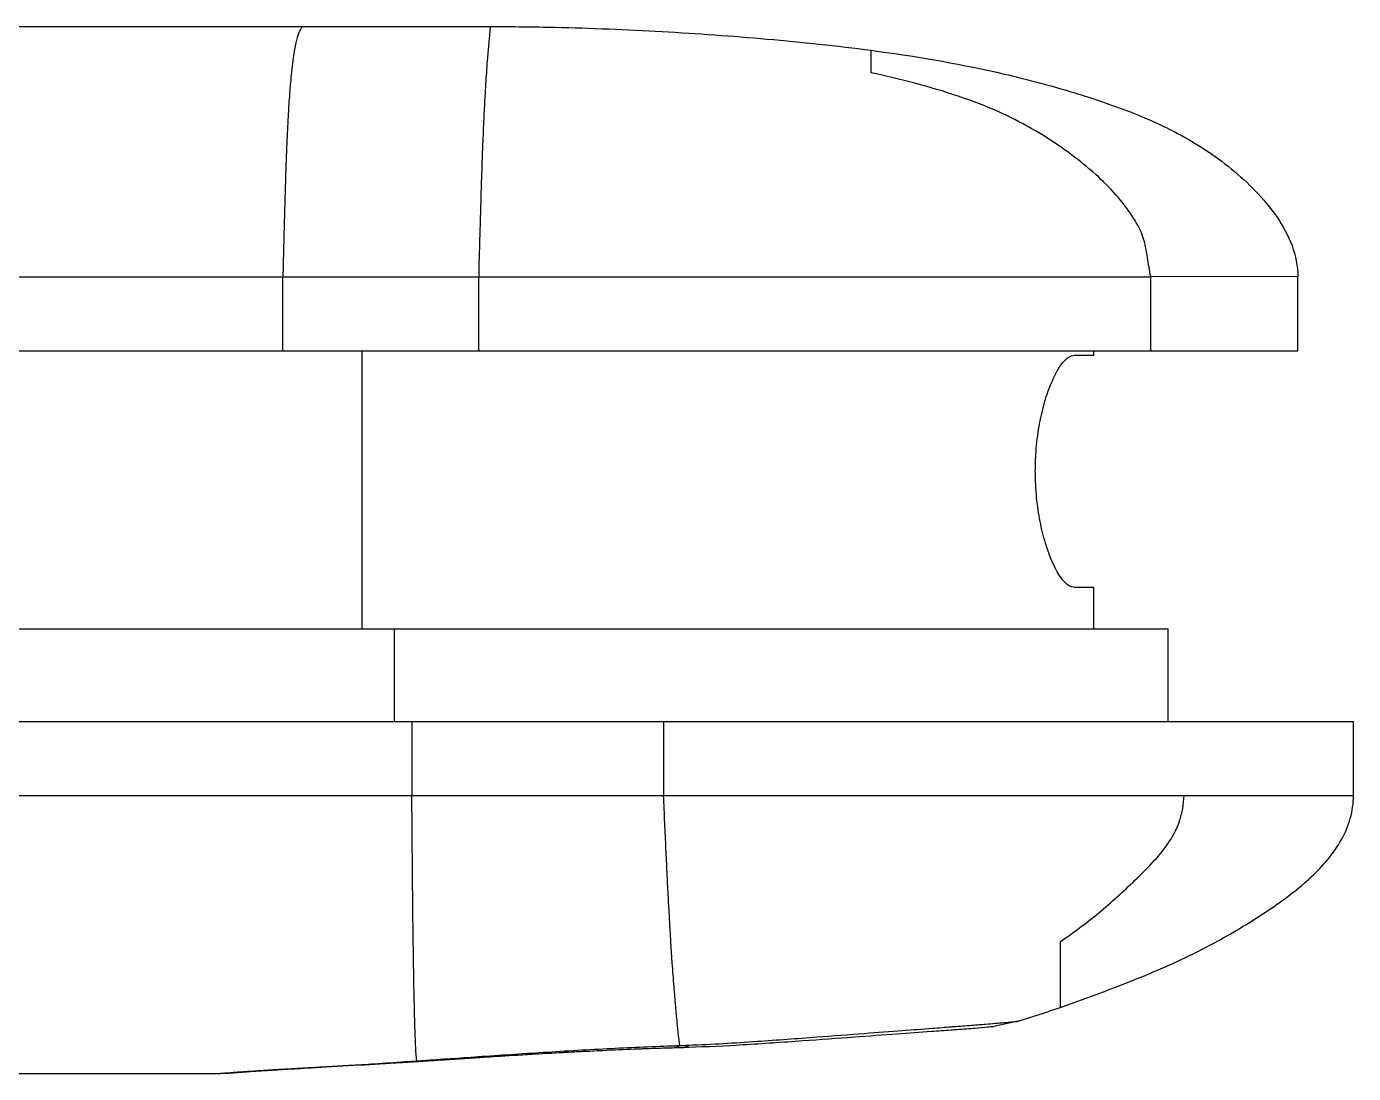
# Model space of a CAD drawing. Extents: x 12 to 460, y -119 to 203.
# Drawn here: x 125.56 to 139.88, y 104.29 to 115.59 of the extents above; entities that cross this region are included whole.
import ezdxf

# ---------------------------------------------------------------- set-up
doc = ezdxf.new("R2010")
doc.units = 0
doc.header["$LTSCALE"] = 16.335
doc.header["$MEASUREMENT"] = 0
doc.layers.get('0').update_dxf_attribs({"linetype": 'CONTINUOUS'})

msp = doc.modelspace()

# ---------------------------------------------------------------- linework, layer by layer
at = {"color": 7, "linetype": 'Continuous'}
for p, q in [((124.909, 115.594), (130.562, 115.594)), ((134.672, 115.336), (134.672, 115.338)), ((134.672, 115.096), (134.672, 115.336)), ((95.065, 112.894), (137.689, 112.894)), ((128.324, 112.094), (128.324, 112.894)), ((130.437, 112.094), (130.437, 112.894)), ((139.277, 112.894), (137.689, 112.896)), ((137.689, 112.094), (137.689, 112.896)), ((139.277, 112.094), (139.277, 112.894)), ((93.477, 112.094), (139.277, 112.094)), ((129.177, 112.094), (129.177, 109.094)), ((137.077, 112.044), (136.858, 112.044)), ((137.077, 112.044), (137.077, 112.094)), ((136.858, 109.544), (137.077, 109.544)), ((137.077, 109.094), (137.077, 109.544)), ((94.877, 109.094), (137.877, 109.094)), ((129.527, 108.094), (129.527, 109.094)), ((137.877, 108.094), (137.877, 109.094)), ((92.877, 108.094), (139.877, 108.094)), ((129.716, 108.094), (129.716, 107.294)), ((132.432, 108.094), (132.432, 107.294)), ((139.877, 107.294), (139.877, 108.094)), ((92.877, 107.294), (139.877, 107.294)), ((136.714, 105.008), (136.714, 105.717)), ((136.258, 104.858), (135.995, 104.803)), ((135.995, 104.803), (135.995, 104.803)), ((129.599, 104.419), (129.668, 104.418)), ((129.668, 104.418), (129.668, 104.418)), ((129.768, 104.43), (129.836, 104.428)), ((100.107, 104.294), (127.633, 104.294)), ((127.633, 104.294), (127.746, 104.299))]:
    msp.add_line(p, q, dxfattribs=at)
for points, knots in [([(128.548, 115.594), (128.537, 115.594), (128.52, 115.577), (128.504, 115.55), (128.49, 115.516), (128.477, 115.471), (128.463, 115.413), (128.449, 115.341), (128.428, 115.205), (128.41, 115.037), (128.392, 114.825), (128.378, 114.601), (128.364, 114.307), (128.354, 114.009), (128.345, 113.722), (128.338, 113.468), (128.331, 113.189), (128.326, 112.995), (128.324, 112.894)], [0, 0, 0, 0, 0.03375, 0.060995, 0.097183, 0.143722, 0.202248, 0.274774, 0.364705, 0.613239, 0.783231, 1.000867, 1.287085, 1.666022, 1.895074, 2.149631, 2.428447, 2.731504, 2.731504, 2.731504, 2.731504]), ([(130.562, 115.594), (130.562, 115.588), (130.559, 115.561), (130.553, 115.5), (130.543, 115.394), (130.528, 115.223), (130.515, 115.027), (130.502, 114.81), (130.49, 114.582), (130.478, 114.291), (130.468, 113.999), (130.459, 113.72), (130.452, 113.47), (130.444, 113.192), (130.439, 112.997), (130.437, 112.894)], [0, 0, 0, 0, 0.020599, 0.080246, 0.182636, 0.342054, 0.59457, 0.771685, 0.994187, 1.278513, 1.64706, 1.869124, 2.118341, 2.395932, 2.703567, 2.703567, 2.703567, 2.703567]), ([(130.562, 115.594), (130.681, 115.594), (130.914, 115.593), (131.34, 115.586), (131.839, 115.57), (132.603, 115.533), (133.548, 115.466), (134.299, 115.388), (134.672, 115.338)], [0, 0, 0, 0, 0.355216, 0.699215, 1.278315, 1.853649, 2.991855, 4.120309, 4.120309, 4.120309, 4.120309]), ([(134.672, 115.338), (135.127, 115.278), (135.806, 115.163), (136.696, 114.937), (137.352, 114.728), (137.989, 114.458), (138.48, 114.141), (138.826, 113.823), (139.057, 113.55), (139.229, 113.24), (139.277, 113.008), (139.277, 112.894)], [0, 0, 0, 0, 1.375759, 2.063152, 2.752272, 3.441191, 4.134087, 4.489891, 4.850891, 5.202077, 5.543331, 5.543331, 5.543331, 5.543331]), ([(136.177, 114.613), (136.14, 114.631), (135.956, 114.718), (135.462, 114.906), (134.989, 115.027), (134.672, 115.096)], [0, 0, 0, 0, 0.12217, 0.610731, 1.582996, 1.582996, 1.582996, 1.582996]), ([(137.689, 112.896), (137.677, 112.964), (137.653, 113.108), (137.615, 113.339), (137.486, 113.566), (137.313, 113.789), (137.092, 114.007), (136.829, 114.22), (136.524, 114.429), (136.298, 114.554), (136.177, 114.613)], [0, 0, 0, 0, 0.208715, 0.438469, 0.69562, 0.978836, 1.287368, 1.624075, 1.992534, 2.396651, 2.396651, 2.396651, 2.396651]), ([(136.444, 110.794), (136.444, 110.853), (136.449, 111.005), (136.474, 111.239), (136.525, 111.485), (136.592, 111.696), (136.671, 111.868), (136.749, 111.989), (136.824, 112.044), (136.858, 112.044)], [0, 0, 0, 0, 0.177, 0.454061, 0.705813, 0.929269, 1.118456, 1.267985, 1.368933, 1.368933, 1.368933, 1.368933]), ([(136.858, 109.544), (136.824, 109.544), (136.743, 109.604), (136.659, 109.741), (136.575, 109.936), (136.511, 110.163), (136.465, 110.415), (136.45, 110.59), (136.446, 110.682)], [0, 0, 0, 0, 0.101527, 0.269715, 0.489513, 0.731758, 0.978774, 1.256369, 1.256369, 1.256369, 1.256369]), ([(129.768, 104.43), (129.768, 104.434), (129.766, 104.46), (129.761, 104.516), (129.756, 104.611), (129.751, 104.736), (129.746, 104.9), (129.741, 105.111), (129.737, 105.322), (129.734, 105.524), (129.731, 105.71), (129.728, 105.922), (129.726, 106.16), (129.723, 106.42), (129.721, 106.697), (129.718, 106.99), (129.717, 107.191), (129.716, 107.294)], [0, 0, 0, 0, 0.010464, 0.077516, 0.170316, 0.293981, 0.4552, 0.662644, 0.926609, 1.086767, 1.270953, 1.482849, 1.72335, 1.985498, 2.262595, 2.55455, 2.864786, 2.864786, 2.864786, 2.864786]), ([(132.606, 104.596), (132.601, 104.632), (132.592, 104.715), (132.578, 104.856), (132.562, 105.031), (132.544, 105.246), (132.528, 105.452), (132.515, 105.646), (132.505, 105.818), (132.494, 106.013), (132.482, 106.23), (132.47, 106.468), (132.458, 106.726), (132.445, 107.003), (132.437, 107.195), (132.432, 107.294)], [0, 0, 0, 0, 0.108901, 0.250468, 0.425116, 0.637551, 0.895208, 1.047249, 1.219196, 1.413976, 1.632404, 1.871579, 2.129127, 2.405856, 2.704639, 2.704639, 2.704639, 2.704639]), ([(136.714, 105.008), (137.032, 105.121), (137.503, 105.291), (138.112, 105.563), (138.557, 105.799), (139.002, 106.076), (139.426, 106.395), (139.719, 106.731), (139.854, 107.044), (139.877, 107.211), (139.877, 107.294)], [0, 0, 0, 0, 1.011947, 1.500218, 1.998385, 2.524146, 3.069692, 3.588041, 3.835488, 4.085479, 4.085479, 4.085479, 4.085479]), ([(136.714, 105.717), (136.857, 105.815), (137.066, 105.971), (137.328, 106.199), (137.52, 106.379), (137.708, 106.565), (137.884, 106.769), (137.992, 106.973), (138.038, 107.153), (138.046, 107.247), (138.049, 107.294)], [0, 0, 0, 0, 0.518401, 0.779992, 1.042922, 1.30709, 1.574484, 1.848635, 1.989044, 2.130589, 2.130589, 2.130589, 2.130589]), ([(136.258, 104.858), (136.349, 104.886), (136.502, 104.935), (136.654, 104.987), (136.714, 105.008)], [0, 0, 0, 0, 0.287662, 0.4809293, 0.4809293, 0.4809293, 0.4809293]), ([(135.586, 104.802), (135.651, 104.807), (135.766, 104.816), (135.881, 104.825), (135.93, 104.829)], [0, 0, 0, 0, 0.1954442, 0.3448845, 0.3448845, 0.3448845, 0.3448845]), ([(136.041, 104.838), (136.068, 104.84), (136.115, 104.844), (136.174, 104.849), (136.213, 104.853), (136.238, 104.856), (136.251, 104.857), (136.256, 104.858), (136.258, 104.858)], [0, 0, 0, 0, 0.0814544, 0.1390568, 0.1774603, 0.2008787, 0.213311, 0.2171328, 0.2171328, 0.2171328, 0.2171328]), ([(132.707, 104.6), (132.953, 104.61), (133.413, 104.638), (134.045, 104.685), (134.566, 104.725), (134.983, 104.756), (135.293, 104.78), (135.468, 104.793), (135.535, 104.799)], [0, 0, 0, 0, 0.740191, 1.381389, 1.899703, 2.310237, 2.633547, 2.834874, 2.834874, 2.834874, 2.834874]), ([(132.708, 104.578), (132.902, 104.585), (133.311, 104.605), (133.905, 104.646), (134.46, 104.687), (134.922, 104.721), (135.271, 104.746), (135.465, 104.76), (135.537, 104.765)], [0, 0, 0, 0, 0.581744, 1.228353, 1.786484, 2.251107, 2.620154, 2.835468, 2.835468, 2.835468, 2.835468]), ([(135.537, 104.765), (135.558, 104.767), (135.645, 104.773), (135.774, 104.783), (135.906, 104.794), (135.972, 104.801), (135.995, 104.803)], [0, 0, 0, 0, 0.0631662, 0.2601363, 0.3905192, 0.4597004, 0.4597004, 0.4597004, 0.4597004]), ([(129.835, 104.435), (130.033, 104.449), (130.467, 104.479), (131.144, 104.525), (131.855, 104.566), (132.33, 104.587), (132.562, 104.594)], [0, 0, 0, 0, 0.5959, 1.302741, 2.037068, 2.731244, 2.731244, 2.731244, 2.731244]), ([(129.836, 104.428), (130.04, 104.441), (130.485, 104.471), (131.177, 104.514), (131.882, 104.55), (132.345, 104.568), (132.563, 104.574)], [0, 0, 0, 0, 0.613299, 1.33939, 2.078526, 2.730876, 2.730876, 2.730876, 2.730876]), ([(132.563, 104.574), (132.564, 104.574), (132.567, 104.574), (132.57, 104.574), (132.572, 104.574)], [0, 0, 0, 0, 0.004440556, 0.009122164, 0.009122164, 0.009122164, 0.009122164]), ([(132.572, 104.574), (132.598, 104.575), (132.625, 104.575), (132.652, 104.576), (132.653, 104.576)], [0, 0, 0, 0, 0.07986322, 0.0812337, 0.0812337, 0.0812337, 0.0812337]), ([(132.606, 104.596), (132.622, 104.596), (132.656, 104.598), (132.69, 104.599), (132.707, 104.6)], [0, 0, 0, 0, 0.0508752, 0.101429, 0.101429, 0.101429, 0.101429]), ([(132.606, 104.575), (132.619, 104.575), (132.634, 104.576), (132.65, 104.576), (132.653, 104.576)], [0, 0, 0, 0, 0.03834485, 0.04672289, 0.04672289, 0.04672289, 0.04672289]), ([(132.707, 104.6), (132.694, 104.589), (132.676, 104.578), (132.656, 104.576), (132.653, 104.576)], [0, 0, 0, 0, 0.05015775, 0.05948788, 0.05948788, 0.05948788, 0.05948788]), ([(128.1, 104.328), (128.122, 104.33), (128.182, 104.333), (128.288, 104.34), (128.425, 104.348), (128.589, 104.357), (128.784, 104.368), (129.015, 104.381), (129.291, 104.398), (129.49, 104.412), (129.599, 104.419)], [0, 0, 0, 0, 0.066747, 0.180561, 0.316694, 0.47944, 0.672979, 0.902347, 1.175555, 1.501606, 1.501606, 1.501606, 1.501606]), ([(128.1, 104.325), (128.172, 104.329), (128.364, 104.341), (128.713, 104.361), (129.141, 104.385), (129.449, 104.404), (129.599, 104.413)], [0, 0, 0, 0, 0.215976, 0.576346, 1.049982, 1.501584, 1.501584, 1.501584, 1.501584]), ([(129.668, 104.418), (129.677, 104.418), (129.721, 104.421), (129.765, 104.424), (129.8, 104.426)], [0, 0, 0, 0, 0.0285781, 0.1325616, 0.1325616, 0.1325616, 0.1325616]), ([(129.698, 104.419), (129.699, 104.42), (129.718, 104.421), (129.737, 104.422), (129.754, 104.423)], [0, 0, 0, 0, 0.00460364, 0.05648585, 0.05648585, 0.05648585, 0.05648585]), ([(129.805, 104.426), (129.805, 104.426), (129.816, 104.427), (129.826, 104.428), (129.836, 104.428)], [0, 0, 0, 0, 0.00123848, 0.03077783, 0.03077783, 0.03077783, 0.03077783]), ([(127.633, 104.294), (127.635, 104.295), (127.637, 104.295), (127.641, 104.295), (127.646, 104.295), (127.651, 104.296), (127.659, 104.296), (127.668, 104.297), (127.679, 104.298), (127.693, 104.299), (127.71, 104.301), (127.731, 104.302), (127.757, 104.304), (127.776, 104.306), (127.787, 104.307)], [0, 0, 0, 0, 0.0036209, 0.0072889, 0.0119546, 0.0177246, 0.0248202, 0.0335938, 0.0445584, 0.0583076, 0.0754172, 0.0965534, 0.122491, 0.154124, 0.154124, 0.154124, 0.154124]), ([(127.746, 104.299), (127.761, 104.3), (127.808, 104.304), (127.912, 104.312), (128.001, 104.318), (128.057, 104.322)], [0, 0, 0, 0, 0.0446716, 0.1424567, 0.3123174, 0.3123174, 0.3123174, 0.3123174]), ([(127.787, 104.307), (127.8, 104.308), (127.828, 104.31), (127.856, 104.312), (127.871, 104.313)], [0, 0, 0, 0, 0.03834689, 0.08454421, 0.08454421, 0.08454421, 0.08454421]), ([(127.871, 104.313), (127.89, 104.314), (127.93, 104.317), (127.971, 104.32), (127.993, 104.321)], [0, 0, 0, 0, 0.0554098, 0.1217169, 0.1217169, 0.1217169, 0.1217169]), ([(127.993, 104.321), (128.019, 104.323), (128.055, 104.325), (128.091, 104.328), (128.1, 104.328)], [0, 0, 0, 0, 0.0792575, 0.1074914, 0.1074914, 0.1074914, 0.1074914])]:
    msp.add_open_spline(points, degree=3, knots=knots, dxfattribs=at)
for points in [[(136.446, 110.682), (136.445, 110.72), (136.444, 110.757), (136.444, 110.794)], [(135.93, 104.829), (135.967, 104.832), (136.004, 104.835), (136.041, 104.838)], [(135.535, 104.799), (135.552, 104.8), (135.569, 104.801), (135.586, 104.802)], [(135.537, 104.765), (135.558, 104.767), (135.579, 104.768), (135.6, 104.77)], [(135.96, 104.799), (135.972, 104.801), (135.984, 104.802), (135.995, 104.803)], [(131.175, 104.512), (131.29, 104.519), (131.405, 104.525), (131.519, 104.531)], [(131.519, 104.531), (131.651, 104.538), (131.782, 104.544), (131.914, 104.55)], [(131.914, 104.55), (132.108, 104.559), (132.303, 104.566), (132.497, 104.572)], [(132.497, 104.572), (132.519, 104.572), (132.541, 104.573), (132.563, 104.574)], [(132.562, 104.594), (132.576, 104.595), (132.591, 104.595), (132.606, 104.596)], [(132.563, 104.574), (132.577, 104.574), (132.592, 104.574), (132.606, 104.575)], [(132.57, 104.574), (132.567, 104.574), (132.565, 104.574), (132.563, 104.574)], [(132.606, 104.596), (132.596, 104.586), (132.583, 104.577), (132.57, 104.574)], [(132.653, 104.576), (132.671, 104.577), (132.69, 104.577), (132.708, 104.578)], [(132.653, 104.576), (132.671, 104.577), (132.69, 104.577), (132.708, 104.578)], [(129.599, 104.419), (129.627, 104.421), (129.655, 104.423), (129.683, 104.425)], [(129.599, 104.413), (129.622, 104.415), (129.645, 104.416), (129.668, 104.418)], [(129.668, 104.418), (129.678, 104.418), (129.688, 104.419), (129.698, 104.419)], [(129.683, 104.425), (129.711, 104.427), (129.74, 104.428), (129.768, 104.43)], [(129.754, 104.423), (129.771, 104.424), (129.788, 104.425), (129.805, 104.426)], [(129.768, 104.43), (129.791, 104.432), (129.813, 104.433), (129.835, 104.435)], [(129.8, 104.426), (129.812, 104.427), (129.824, 104.428), (129.836, 104.428)], [(129.836, 104.428), (129.843, 104.429), (129.849, 104.429), (129.856, 104.43)], [(129.856, 104.43), (129.907, 104.433), (129.959, 104.436), (130.01, 104.44)], [(130.01, 104.44), (130.156, 104.449), (130.302, 104.459), (130.449, 104.468)], [(130.449, 104.468), (130.548, 104.474), (130.647, 104.481), (130.746, 104.487)], [(130.746, 104.487), (130.889, 104.496), (131.032, 104.504), (131.175, 104.512)], [(127.81, 104.304), (127.836, 104.306), (127.862, 104.308), (127.888, 104.31)], [(127.888, 104.31), (127.908, 104.311), (127.927, 104.313), (127.947, 104.314)], [(128.057, 104.322), (128.072, 104.323), (128.086, 104.324), (128.1, 104.325)], [(128.058, 104.322), (128.072, 104.323), (128.086, 104.324), (128.1, 104.325)], [(128.164, 104.329), (128.215, 104.332), (128.266, 104.335), (128.317, 104.338)], [(128.317, 104.338), (128.393, 104.343), (128.469, 104.347), (128.545, 104.351)]]:
    msp.add_open_spline(points, degree=3, dxfattribs=at)

doc.saveas('drawing.dxf')
